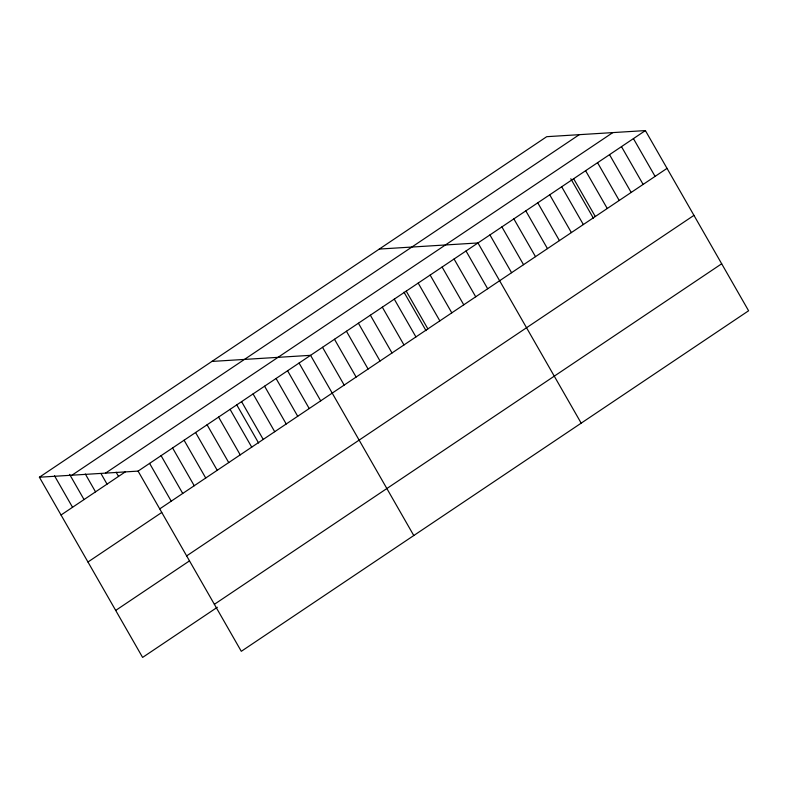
<?xml version="1.0" encoding="UTF-8"?>
<svg xmlns="http://www.w3.org/2000/svg" width="788" height="788" viewBox="0 0 788 788"><rect width="100%" height="100%" fill="white"/><g stroke="black" fill="none" stroke-linecap="round" stroke-linejoin="round"><path stroke-width="1.18" d="M39.4 477.223L546.705 136.688L645.392 130.581L748.6 310.777L241.295 651.312L138.087 471.106L39.4 477.223L142.608 657.419L217.35 607.252M71.964 475.203L579.279 134.669M105.523 473.125L612.828 132.591M61.04 515.007L125.243 471.913M138.087 471.106L645.392 130.581M159.728 508.89L667.042 168.366M87.96 562.002L161.747 512.476M186.648 555.895L693.952 215.36M115.688 610.424L189.475 560.898M214.375 604.317L721.68 263.783M379.294 249.067L477.981 242.95L581.189 423.156M211.883 361.436L310.57 355.329L413.779 535.535M633.434 138.609L655.084 176.394M621.476 146.627L643.126 184.422M609.518 154.655L631.168 192.449M597.56 162.683L619.21 200.477M585.602 170.71L607.252 208.505M573.644 178.738L595.295 216.523M570.798 178.748L593.433 218.266M561.686 186.766L583.337 224.55M549.729 194.794L571.379 232.578M537.771 202.821L559.421 240.606M525.813 210.849L547.463 248.634M513.855 218.877L535.505 256.661M501.897 226.895L523.547 264.689M489.939 234.922L511.589 272.717M466.023 250.978L487.673 288.772M454.065 259.006L475.716 296.79M442.107 267.034L463.758 304.818M430.149 275.061L451.8 312.846M418.192 283.089L439.842 320.874M406.234 291.117L427.884 328.901M403.998 292.19L426.022 330.645M394.276 299.135L415.926 336.929M382.318 307.162L403.968 344.957M370.36 315.19L392.01 352.985M358.402 323.218L380.043 361.012M346.444 331.246L368.085 369.04M334.486 339.273L356.127 377.058M322.528 347.301L344.169 385.086M299.076 363.041L320.716 400.836M287.581 370.764L309.221 408.548M276.076 378.486L297.716 416.271M264.581 386.199L286.221 423.993M253.076 393.921L274.716 431.706M241.581 401.634L263.222 439.428M236.587 404.569L258.602 443.023M230.076 409.356L251.727 447.151M218.581 417.079L240.222 454.863M207.086 424.791L228.727 462.586M195.582 432.514L217.222 470.298M184.087 440.236L205.727 478.021M172.582 447.948L194.232 485.743M161.087 455.671L182.727 493.455M149.592 463.383L171.232 501.178M116.132 472.219L118.535 476.415M101.022 473.637L107.04 484.127M85.321 474.002L95.535 491.85M69.61 474.376L84.04 499.572M54.51 475.794L72.545 507.285"/></g></svg>
